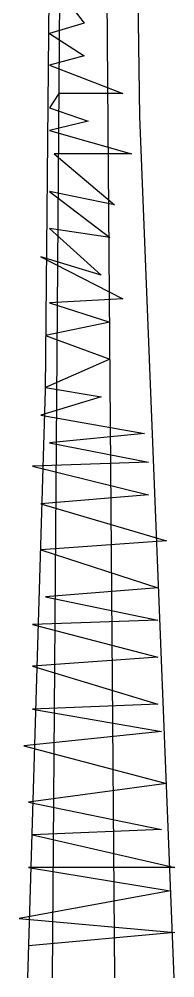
# Model space of a CAD drawing. Header units: millimetres. Extents: x 2478 to 18835, y -4183 to 1193.
# Drawn here: x 2747.4 to 2787.7, y -218.3 to 30.3 of the extents above; entities that cross this region are included whole.
import ezdxf

# ---------------------------------------------------------------- set-up
doc = ezdxf.new("R2010")
doc.units = ezdxf.units.MM
doc.layers.add('01', color=1, linetype='Continuous')

# ---------------------------------------------------------------- blocks, each defined once
blk = doc.blocks.new('Árvore22')
at = {"layer": '01'}
for p, q in [((-0.235, 10.5605), (-0.3161, 0)), ((-0.235, 10.2561), (-0.1538, 0)), ((-0.1494, 6.0631), (-0.0891, 2.2341)), ((-0.3328, 1.5239), (-0.2952, 5.7996)), ((-0.3231, 2.5949), (-0.2325, 2.4758)), ((-0.2325, 2.4758), (-0.3231, 2.4493)), ((-0.3231, 2.4493), (-0.2325, 2.3911)), ((-0.2325, 2.3911), (-0.3231, 2.3672)), ((-0.3231, 2.3672), (-0.1322, 2.2931)), ((-0.2986, 2.2931), (-0.3231, 2.2561)), ((-0.1322, 2.2931), (-0.2986, 2.2931)), ((-0.3231, 2.2561), (-0.2227, 2.2216)), ((-0.2227, 2.2216), (-0.3231, 2.1978)), ((-0.0891, 2.2341), (0, 0)), ((-0.3231, 2.1978), (-0.1101, 2.1369)), ((-0.3109, 2.1369), (-0.1542, 2.0046)), ((-0.1101, 2.1369), (-0.3109, 2.1369)), ((-0.3231, 2.039), (-0.1664, 1.9198)), ((-0.1542, 2.0046), (-0.3231, 2.039)), ((-0.3231, 1.9437), (-0.1885, 1.8219)), ((-0.1664, 1.9198), (-0.3231, 1.9437)), ((-0.3451, 1.8695), (-0.1322, 1.761)), ((-0.1885, 1.8219), (-0.3451, 1.8695)), ((-0.1322, 1.761), (-0.3231, 1.7504)), ((-0.3231, 1.7504), (-0.1664, 1.7001)), ((-0.1664, 1.7001), (-0.3329, 1.6657)), ((-0.3329, 1.6657), (-0.1664, 1.6048)), ((-0.1664, 1.6048), (-0.3329, 1.5307)), ((-0.3788, 0), (-0.3328, 1.5239)), ((-0.3329, 1.5307), (-0.1885, 1.5069)), ((-0.1885, 1.5069), (-0.3451, 1.4592)), ((-0.3451, 1.4592), (-0.0759, 1.4116)), ((-0.0759, 1.4116), (-0.3231, 1.3877)), ((-0.3231, 1.3877), (-0.0661, 1.3374)), ((-0.0661, 1.3374), (-0.3672, 1.3269)), ((-0.3672, 1.3269), (-0.0661, 1.2527)), ((-0.0661, 1.2527), (-0.3451, 1.2289)), ((-0.3451, 1.2289), (-0.0196, 1.1336)), ((-0.0196, 1.1336), (-0.3451, 1.1098)), ((-0.3451, 1.1098), (-0.0416, 1.0118)), ((-0.0416, 1.0118), (-0.3329, 0.988)), ((-0.3329, 0.988), (-0.0416, 0.9271)), ((-0.0416, 0.9271), (-0.3672, 0.9165)), ((-0.3672, 0.9165), (-0.0416, 0.8318)), ((-0.0416, 0.8318), (-0.3672, 0.808)), ((-0.3672, 0.808), (-0.0416, 0.71)), ((-0.0416, 0.71), (-0.3672, 0.6968)), ((-0.3672, 0.6968), (-0.0318, 0.6386)), ((-0.0318, 0.6386), (-0.3892, 0.6015)), ((-0.3892, 0.6015), (-0.0196, 0.5036)), ((-0.0196, 0.5036), (-0.377, 0.4559)), ((-0.377, 0.4559), (-0.0318, 0.3844)), ((-0.0318, 0.3844), (-0.3672, 0.3712)), ((-0.3672, 0.3712), (0.0025, 0.2865)), ((-0.377, 0.2865), (-0.0098, 0.2256)), ((0.0025, 0.2865), (-0.377, 0.2865)), ((-0.0098, 0.2256), (-0.4014, 0.1541)), ((-0.4014, 0.1541), (0.0025, 0.1171)), ((0.0025, 0.1171), (-0.377, 0.0826))]:
    blk.add_line(p, q, dxfattribs=at)

msp = doc.modelspace()

# ---------------------------------------------------------------- block references
at = {"color": 1, "xscale": 100, "yscale": 100}
msp.add_blockref('Árvore22', (2787.5, -218.29), dxfattribs=at)

doc.saveas('drawing.dxf')
